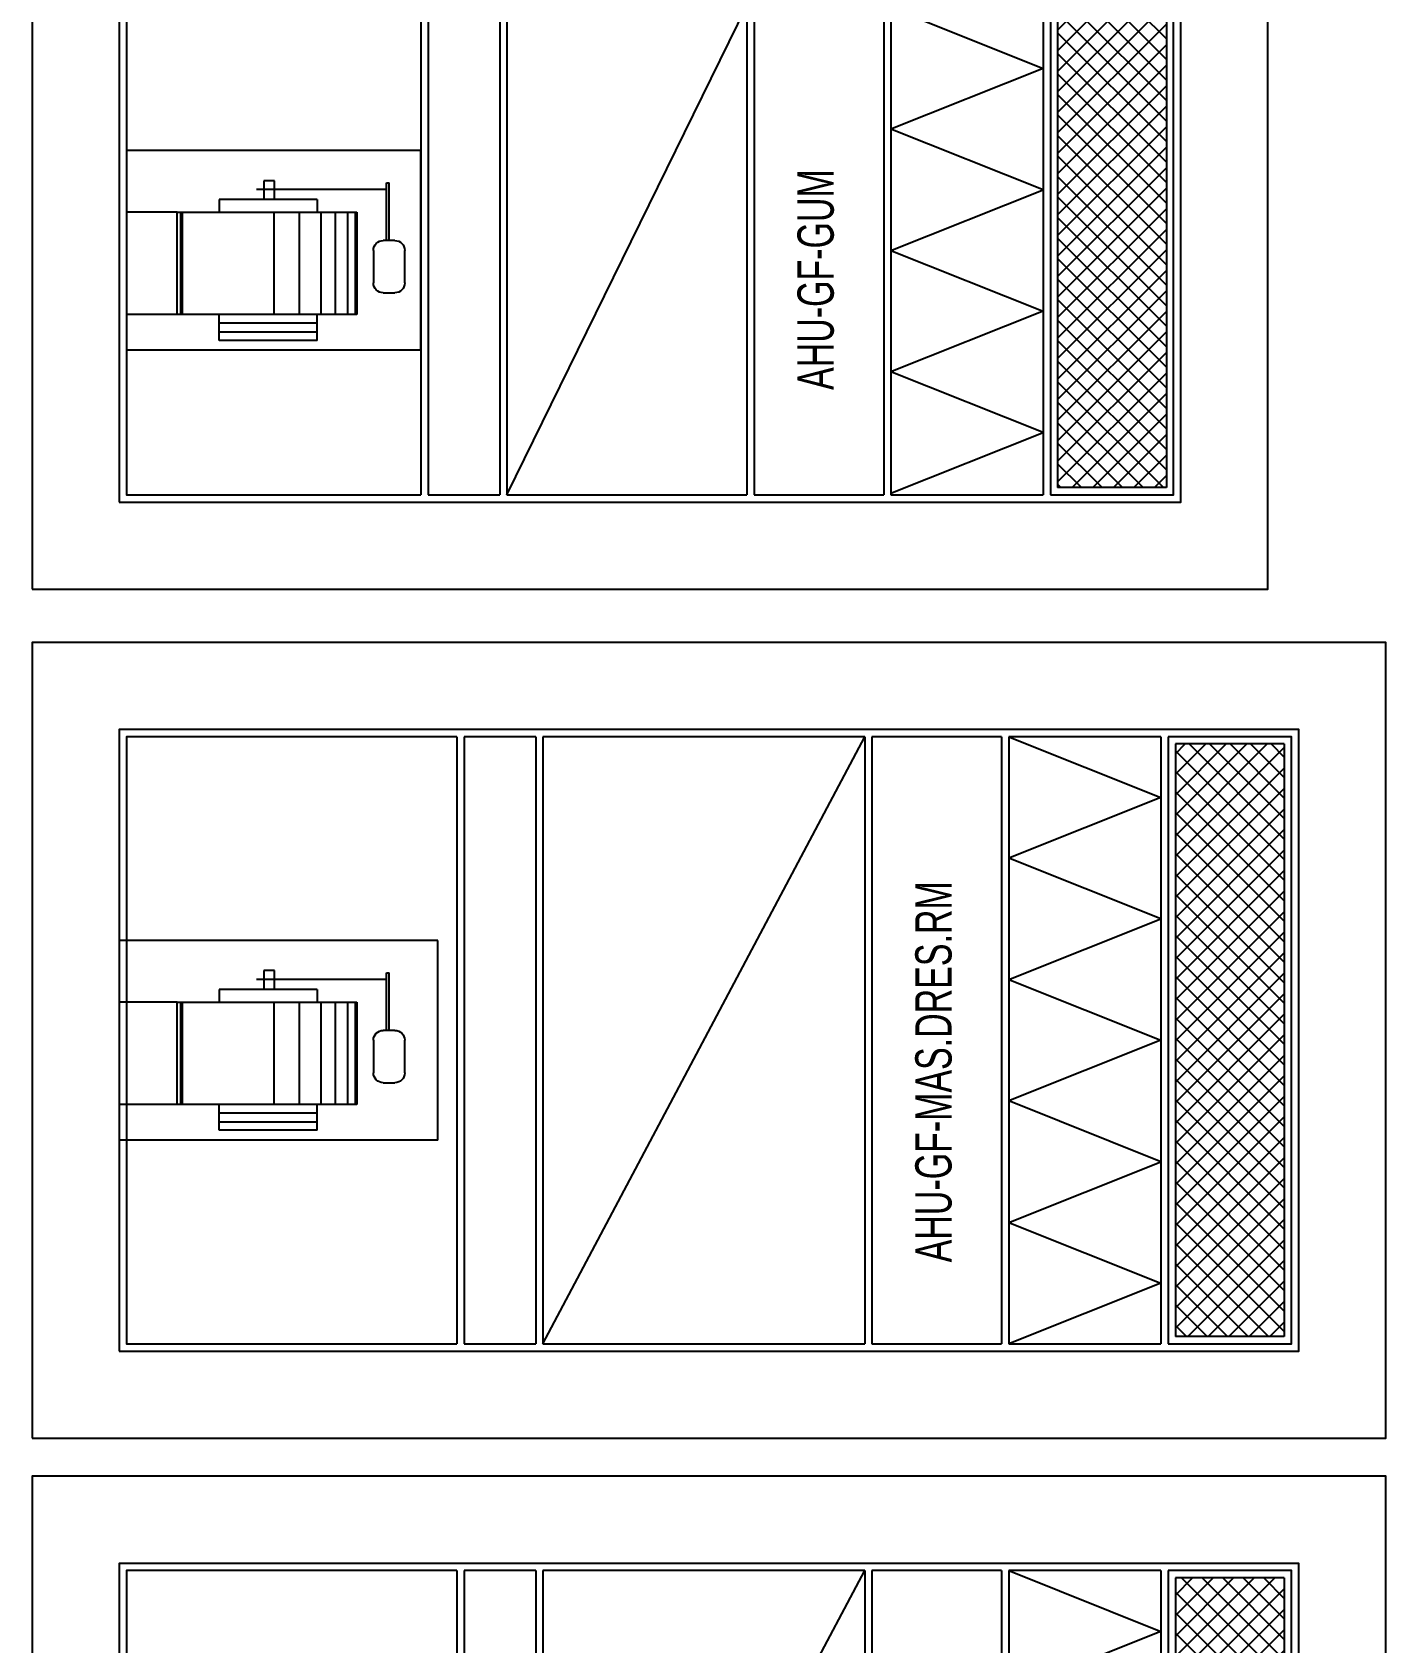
# Model space of a CAD drawing. Header units: millimetres. Extents: x -21221 to 1625077, y -149981 to 356550.
# Drawn here: x 277716 to 282380, y 142046 to 147596 of the extents above; entities that cross this region are included whole.
import ezdxf
from ezdxf.enums import TextEntityAlignment as Align

# ---------------------------------------------------------------- set-up
doc = ezdxf.new("R2010")
doc.units = ezdxf.units.MM
doc.header["$LTSCALE"] = 1000
doc.header["$MEASUREMENT"] = 0
doc.layers.get('0').update_dxf_attribs({"linetype": 'CONTINUOUS'})
doc.styles.add('TEXT-P', font='stencil.shx', dxfattribs={"height": 0.3})
pattern_1 = [(45, (-2031.21, -1963.466), (-35.35534, 35.35534), []), (135, (-2031.21, -1963.466), (-35.35534, -35.35534), [])]

# ---------------------------------------------------------------- blocks, each defined once
blk = doc.blocks.new('AHU-GF-GUM')
h = blk.add_hatch()
h.set_pattern_fill('ANSI37', color=9, scale=400, style=0)
h.set_pattern_definition([(45, (-2234.21, -2166.966), (-35.35534, 35.35534), []), (135, (-2234.21, -2166.966), (-35.35534, -35.35534), [])])
h.paths.add_polyline_path([(1779, 817.5), (1404.3, 817.5), (1404.3, -817.5), (1779, -817.5)])
at = {"color": 12}
for p, q in [((-789.8, 842.5), (-789.8, -842.5)), ((-764.8, 842.5), (-764.8, -842.5)), ((-518.1, 842.5), (-518.1, -842.5)), ((-493.1, 842.5), (-493.1, -842.5)), ((-493.1, -842.5), (333.5, 842.5)), ((333.5, 842.5), (333.5, -842.5)), ((358.5, 842.5), (358.5, -842.5)), ((804.9, 842.5), (804.9, -842.5)), ((829.9, 842.5), (829.9, -842.5)), ((829.9, 836.4), (1354.3, 627.2)), ((1354.3, 842.5), (1354.3, -842.5)), ((1379.3, 842.5), (1379.3, -842.5)), ((1379.3, 842.5), (1379.3, -842.5)), ((1404.3, 817.5), (1404.3, -817.5)), ((1779, 817.5), (1404.3, 817.5)), ((1779, 817.5), (1779, -817.5)), ((1354.3, 627.2), (829.9, 418)), ((1354.3, 208.8), (829.9, 418)), ((-1804, 344), (-1804, -344)), ((-789.8, 344), (-1804, 344)), ((-789.8, -344), (-789.8, 344)), ((-1294.2, 239.8), (-1331.1, 239.8)), ((-1330.1, 174.9), (-1330.1, 239.8)), ((-1294.2, 174.9), (-1294.2, 239.8)), ((-907.8, 232.6), (-899.4, 232.6)), ((-907.8, 33.8), (-907.8, 232.6)), ((-899.4, 33.8), (-899.4, 232.6)), ((-1146.8, 174.9), (-1484.7, 174.9)), ((-1484.7, 174.9), (-1484.7, 131.7)), ((-1356.4, 211), (-907.8, 211)), ((-1146.8, 174.9), (-1146.8, 131.7)), ((829.9, -0.4), (1354.3, 208.8)), ((-1629.8, 131.7), (-1804, 131.7)), ((-1629.8, -221.1), (-1629.8, 131.7)), ((-1629.8, 131.7), (-1010.9, 131.7)), ((-1617.4, -221.1), (-1617.4, 131.7)), ((-1610.7, -221.1), (-1610.7, 131.7)), ((-1296.2, 131.7), (-1296.2, -221.1)), ((-1209.6, 131.7), (-1209.6, -221.1)), ((-1134.6, 131.7), (-1134.6, -221.1)), ((-1085.5, 131.7), (-1085.5, -221.1)), ((-1042.2, 131.7), (-1042.2, -221.1)), ((-1016.3, 131.7), (-1016.3, -221.1)), ((-1010.9, 131.7), (-1010.9, -221.1)), ((-953.4, 0), (-953.4, -112.4)), ((-879.2, 33.8), (-919.6, 33.8)), ((-845.4, -112.4), (-845.4, 0)), ((829.9, -0.4), (1354.3, -209.6)), ((-919.6, -146.2), (-879.2, -146.2)), ((-1629.8, -221.1), (-1804, -221.1)), ((-1010.9, -221.1), (-1629.8, -221.1)), ((-1484.7, -310), (-1484.7, -221.1)), ((-1146.8, -310), (-1146.8, -221.1)), ((1354.3, -209.6), (829.9, -418.8)), ((-1146.8, -251.4), (-1484.7, -251.4)), ((-1146.8, -282.4), (-1484.7, -282.4)), ((-1146.8, -310), (-1484.7, -310)), ((-789.8, -344), (-1804, -344)), ((1354.3, -628), (829.9, -418.8)), ((829.9, -837.2), (1354.3, -628)), ((1779, -817.5), (1404.3, -817.5))]:
    blk.add_line(p, q, dxfattribs=at)
at = {"color": 2}
blk.add_lwpolyline([(-2129, -1167.5), (2129, -1167.5), (2129, 1167.5), (-2129, 1167.5)], close=True, dxfattribs=at)
at = {"color": 12}
blk.add_lwpolyline([(-1829, -867.5), (1829, -867.5), (1829, 867.5), (-1829, 867.5)], close=True, dxfattribs=at)
for points in [[(-789.8, 842.5), (-1804, 842.5), (-1804, -842.5), (-789.8, -842.5)], [(-518.1, 842.5), (-764.8, 842.5)], [(333.5, 842.5), (-493.1, 842.5)], [(804.9, 842.5), (358.5, 842.5)], [(1354.3, 842.5), (829.9, 842.5)], [(1379.3, -842.5), (1804, -842.5), (1804, 842.5), (1379.3, 842.5)], [(-764.8, -842.5), (-518.1, -842.5)], [(-493.1, -842.5), (333.5, -842.5)], [(358.5, -842.5), (804.9, -842.5)], [(829.9, -842.5), (1354.3, -842.5)]]:
    blk.add_lwpolyline(points, dxfattribs=at)
at = {"color": 12, "extrusion": (0, 0, -1)}
for centre, major_axis, start_param, end_param in [((-919.6, 0), (-23.9, 23.9), 5.497787, 7.068583), ((-879.2, 0), (-23.9, 23.9), 0.785398, 2.356194), ((-919.6, -112.4), (23.9, 23.9), 2.356194, 3.926991), ((-879.2, -112.4), (23.9, 23.9), 0.785398, 2.356194)]:
    blk.add_ellipse(centre, major_axis=major_axis, ratio=1, start_param=start_param, end_param=end_param, dxfattribs=at)
blk = doc.blocks.new('AHU-GF-SH-OFF')
h = blk.add_hatch()
h.set_pattern_fill('ANSI37', color=9, scale=400, style=0)
h.set_pattern_definition(pattern_1)
h.paths.add_polyline_path([(1982, 1021), (1607.3, 1021), (1607.3, -1021), (1982, -1021)])
at = {"color": 12}
for p, q in [((-868.7, 1046), (-868.7, -1046)), ((-843.7, 1046), (-843.7, -1046)), ((-597.1, 1046), (-597.1, -1046)), ((-572.1, 1046), (-572.1, -1046)), ((-572.1, -1046), (536.5, 1046)), ((536.5, 1046), (536.5, -1046)), ((561.5, 1046), (561.5, -1046)), ((1007.9, 1046), (1007.9, -1046)), ((1032.9, 1046), (1032.9, -1046)), ((1032.9, 1046), (1557.3, 836.8)), ((1557.3, 1046), (1557.3, -1046)), ((1582.3, 1046), (1582.3, -1046)), ((1582.3, 1046), (1582.3, -1046)), ((1607.3, 1021), (1607.3, -1021)), ((1982, 1021), (1607.3, 1021)), ((1982, 1021), (1982, -1021)), ((1557.3, 836.8), (1032.9, 627.6)), ((1557.3, 418.4), (1032.9, 627.6)), ((1032.9, 209.2), (1557.3, 418.4)), ((-2032, 344), (-2032, -344)), ((-933.8, 344), (-2032, 344)), ((-933.8, -344), (-933.8, 344)), ((-1497.2, 239.8), (-1534.1, 239.8)), ((-1533.1, 174.9), (-1533.1, 239.8)), ((-1497.2, 174.9), (-1497.2, 239.8)), ((-1110.8, 232.6), (-1102.4, 232.6)), ((-1110.8, 33.8), (-1110.8, 232.6)), ((-1102.4, 33.8), (-1102.4, 232.6)), ((-1349.8, 174.9), (-1687.7, 174.9)), ((-1687.7, 174.9), (-1687.7, 131.7)), ((-1559.4, 211), (-1110.8, 211)), ((-1349.8, 174.9), (-1349.8, 131.7)), ((1032.9, 209.2), (1557.3, 0)), ((-1832.8, 131.7), (-2032, 131.7)), ((-1832.8, -221.1), (-1832.8, 131.7)), ((-1832.8, 131.7), (-1213.9, 131.7)), ((-1820.4, -221.1), (-1820.4, 131.7)), ((-1813.7, -221.1), (-1813.7, 131.7)), ((-1499.2, 131.7), (-1499.2, -221.1)), ((-1412.6, 131.7), (-1412.6, -221.1)), ((-1337.6, 131.7), (-1337.6, -221.1)), ((-1288.5, 131.7), (-1288.5, -221.1)), ((-1245.2, 131.7), (-1245.2, -221.1)), ((-1219.3, 131.7), (-1219.3, -221.1)), ((-1213.9, 131.7), (-1213.9, -221.1)), ((-1156.4, 0), (-1156.4, -112.4)), ((-1082.2, 33.8), (-1122.6, 33.8)), ((-1048.4, -112.4), (-1048.4, 0)), ((1557.3, 0), (1032.9, -209.2)), ((-1122.6, -146.2), (-1082.2, -146.2)), ((-1832.8, -221.1), (-2032, -221.1)), ((-1213.9, -221.1), (-1832.8, -221.1)), ((-1687.7, -310), (-1687.7, -221.1)), ((-1349.8, -310), (-1349.8, -221.1)), ((1557.3, -418.4), (1032.9, -209.2)), ((-1349.8, -251.4), (-1687.7, -251.4)), ((-1349.8, -282.4), (-1687.7, -282.4)), ((-1349.8, -310), (-1687.7, -310)), ((-933.8, -344), (-2032, -344)), ((1032.9, -627.6), (1557.3, -418.4)), ((1032.9, -627.6), (1557.3, -836.8)), ((1557.3, -836.8), (1032.9, -1046)), ((1982, -1021), (1607.3, -1021))]:
    blk.add_line(p, q, dxfattribs=at)
at = {"color": 2}
blk.add_lwpolyline([(-2332, -1371), (2332, -1371), (2332, 1371), (-2332, 1371)], close=True, dxfattribs=at)
at = {"color": 12}
blk.add_lwpolyline([(-2032, -1071), (2032, -1071), (2032, 1071), (-2032, 1071)], close=True, dxfattribs=at)
for points in [[(-868.7, 1046), (-2007, 1046), (-2007, -1046), (-868.7, -1046)], [(-597.1, 1046), (-843.7, 1046)], [(536.5, 1046), (-572.1, 1046)], [(1007.9, 1046), (561.5, 1046)], [(1557.3, 1046), (1032.9, 1046)], [(1582.3, -1046), (2007, -1046), (2007, 1046), (1582.3, 1046)], [(-843.7, -1046), (-597.1, -1046)], [(-572.1, -1046), (536.5, -1046)], [(561.5, -1046), (1007.9, -1046)], [(1032.9, -1046), (1557.3, -1046)]]:
    blk.add_lwpolyline(points, dxfattribs=at)
at = {"color": 12, "extrusion": (0, 0, -1)}
for centre, major_axis, start_param, end_param in [((-1122.6, 0), (-23.9, 23.9), 5.497787, 7.068583), ((-1082.2, 0), (-23.9, 23.9), 0.785398, 2.356194), ((-1122.6, -112.4), (23.9, 23.9), 2.356194, 3.926991), ((-1082.2, -112.4), (23.9, 23.9), 0.785398, 2.356194)]:
    blk.add_ellipse(centre, major_axis=major_axis, ratio=1, start_param=start_param, end_param=end_param, dxfattribs=at)
blk = doc.blocks.new('AHU-GF-MAS.DRES.RM')
h = blk.add_hatch()
h.set_pattern_fill('ANSI37', color=9, scale=400, style=0)
h.set_pattern_definition(pattern_1)
h.paths.add_polyline_path([(1982, 1021), (1607.3, 1021), (1607.3, -1021), (1982, -1021)])
at = {"color": 12}
for p, q in [((-868.7, 1046), (-868.7, -1046)), ((-843.7, 1046), (-843.7, -1046)), ((-597.1, 1046), (-597.1, -1046)), ((-572.1, 1046), (-572.1, -1046)), ((-572.1, -1046), (536.5, 1046)), ((536.5, 1046), (536.5, -1046)), ((561.5, 1046), (561.5, -1046)), ((1007.9, 1046), (1007.9, -1046)), ((1032.9, 1046), (1032.9, -1046)), ((1032.9, 1046), (1557.3, 836.8)), ((1557.3, 1046), (1557.3, -1046)), ((1582.3, 1046), (1582.3, -1046)), ((1582.3, 1046), (1582.3, -1046)), ((1607.3, 1021), (1607.3, -1021)), ((1982, 1021), (1607.3, 1021)), ((1982, 1021), (1982, -1021)), ((1557.3, 836.8), (1032.9, 627.6)), ((1557.3, 418.4), (1032.9, 627.6)), ((1032.9, 209.2), (1557.3, 418.4)), ((-2032, 344), (-2032, -344)), ((-933.8, 344), (-2032, 344)), ((-933.8, -344), (-933.8, 344)), ((-1497.2, 239.8), (-1534.1, 239.8)), ((-1533.1, 174.9), (-1533.1, 239.8)), ((-1497.2, 174.9), (-1497.2, 239.8)), ((-1110.8, 232.6), (-1102.4, 232.6)), ((-1110.8, 33.8), (-1110.8, 232.6)), ((-1102.4, 33.8), (-1102.4, 232.6)), ((-1349.8, 174.9), (-1687.7, 174.9)), ((-1687.7, 174.9), (-1687.7, 131.7)), ((-1559.4, 211), (-1110.8, 211)), ((-1349.8, 174.9), (-1349.8, 131.7)), ((1032.9, 209.2), (1557.3, 0)), ((-1832.8, 131.7), (-2032, 131.7)), ((-1832.8, -221.1), (-1832.8, 131.7)), ((-1832.8, 131.7), (-1213.9, 131.7)), ((-1820.4, -221.1), (-1820.4, 131.7)), ((-1813.7, -221.1), (-1813.7, 131.7)), ((-1499.2, 131.7), (-1499.2, -221.1)), ((-1412.6, 131.7), (-1412.6, -221.1)), ((-1337.6, 131.7), (-1337.6, -221.1)), ((-1288.5, 131.7), (-1288.5, -221.1)), ((-1245.2, 131.7), (-1245.2, -221.1)), ((-1219.3, 131.7), (-1219.3, -221.1)), ((-1213.9, 131.7), (-1213.9, -221.1)), ((-1156.4, 0), (-1156.4, -112.4)), ((-1082.2, 33.8), (-1122.6, 33.8)), ((-1048.4, -112.4), (-1048.4, 0)), ((1557.3, 0), (1032.9, -209.2)), ((-1122.6, -146.2), (-1082.2, -146.2)), ((-1832.8, -221.1), (-2032, -221.1)), ((-1213.9, -221.1), (-1832.8, -221.1)), ((-1687.7, -310), (-1687.7, -221.1)), ((-1349.8, -310), (-1349.8, -221.1)), ((1557.3, -418.4), (1032.9, -209.2)), ((-1349.8, -251.4), (-1687.7, -251.4)), ((-1349.8, -282.4), (-1687.7, -282.4)), ((-1349.8, -310), (-1687.7, -310)), ((-933.8, -344), (-2032, -344)), ((1032.9, -627.6), (1557.3, -418.4)), ((1032.9, -627.6), (1557.3, -836.8)), ((1557.3, -836.8), (1032.9, -1046)), ((1982, -1021), (1607.3, -1021))]:
    blk.add_line(p, q, dxfattribs=at)
at = {"color": 2}
blk.add_lwpolyline([(-2332, -1371), (2332, -1371), (2332, 1371), (-2332, 1371)], close=True, dxfattribs=at)
at = {"color": 12}
blk.add_lwpolyline([(-2032, -1071), (2032, -1071), (2032, 1071), (-2032, 1071)], close=True, dxfattribs=at)
for points in [[(-868.7, 1046), (-2007, 1046), (-2007, -1046), (-868.7, -1046)], [(-597.1, 1046), (-843.7, 1046)], [(536.5, 1046), (-572.1, 1046)], [(1007.9, 1046), (561.5, 1046)], [(1557.3, 1046), (1032.9, 1046)], [(1582.3, -1046), (2007, -1046), (2007, 1046), (1582.3, 1046)], [(-843.7, -1046), (-597.1, -1046)], [(-572.1, -1046), (536.5, -1046)], [(561.5, -1046), (1007.9, -1046)], [(1032.9, -1046), (1557.3, -1046)]]:
    blk.add_lwpolyline(points, dxfattribs=at)
at = {"color": 12, "extrusion": (0, 0, -1)}
for centre, major_axis, start_param, end_param in [((-1122.6, 0), (-23.9, 23.9), 5.497787, 7.068583), ((-1082.2, 0), (-23.9, 23.9), 0.785398, 2.356194), ((-1122.6, -112.4), (23.9, 23.9), 2.356194, 3.926991), ((-1082.2, -112.4), (23.9, 23.9), 0.785398, 2.356194)]:
    blk.add_ellipse(centre, major_axis=major_axis, ratio=1, start_param=start_param, end_param=end_param, dxfattribs=at)

msp = doc.modelspace()

# ---------------------------------------------------------------- block references
for name, p in [('AHU-GF-GUM', (279845, 146844.3)), ('AHU-GF-MAS.DRES.RM', (280048, 144122.5)), ('AHU-GF-SH-OFF', (280048, 141248.9))]:
    msp.add_blockref(name, p)

# ---------------------------------------------------------------- texts
at = {"color": 4, "style": 'TEXT-P', "width": 0.7}
for s, p in [('AHU-GF-GUM', (280515.3, 146363.4)), ('AHU-GF-MAS.DRES.RM', (280921.3, 143357.3))]:
    msp.add_text(s, height=125, rotation=90, dxfattribs=at).set_placement(p, align=Align.BOTTOM_LEFT)

doc.saveas('drawing.dxf')
